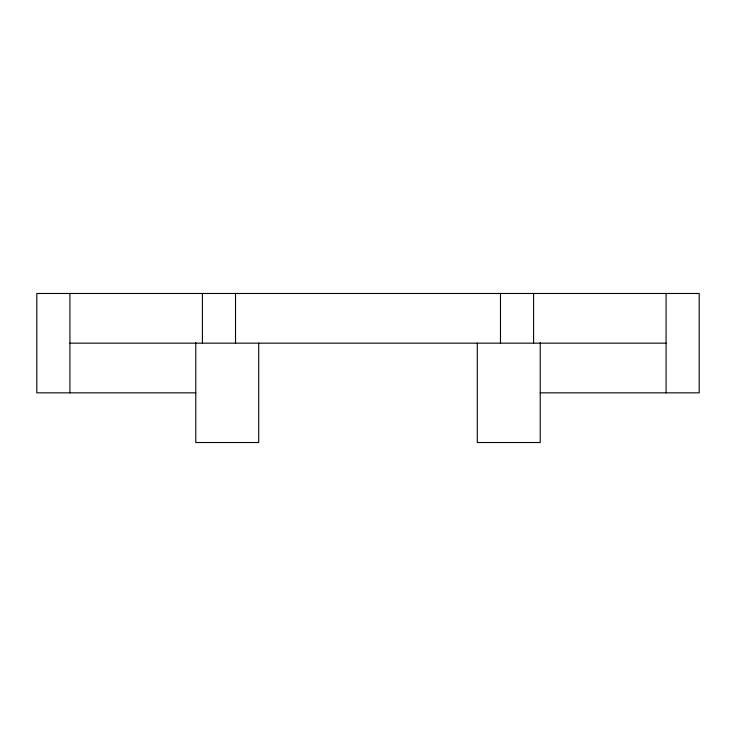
<?xml version="1.0" encoding="UTF-8"?>
<svg xmlns="http://www.w3.org/2000/svg" width="736" height="736" viewBox="0 0 736 736"><rect width="100%" height="100%" fill="white"/><g stroke="black" fill="none" stroke-linecap="round" stroke-linejoin="round"><path stroke-width="1.1" d="M69.92 343.16L666.08 343.16M195.776 392.84L36.8 392.84L36.8 293.48L699.2 293.48L699.2 392.84L540.224 392.84M666.08 293.48L666.08 392.84M540.224 342.59L540.224 442.52L477.296 442.52L477.296 343.16M533.6 293.48L533.6 343.16M500.48 293.48L500.48 343.16M258.704 343.16L258.704 442.52L195.776 442.52L195.776 342.59M235.52 293.48L235.52 343.16M202.4 293.48L202.4 343.16M69.92 293.48L69.92 392.84"/></g></svg>
